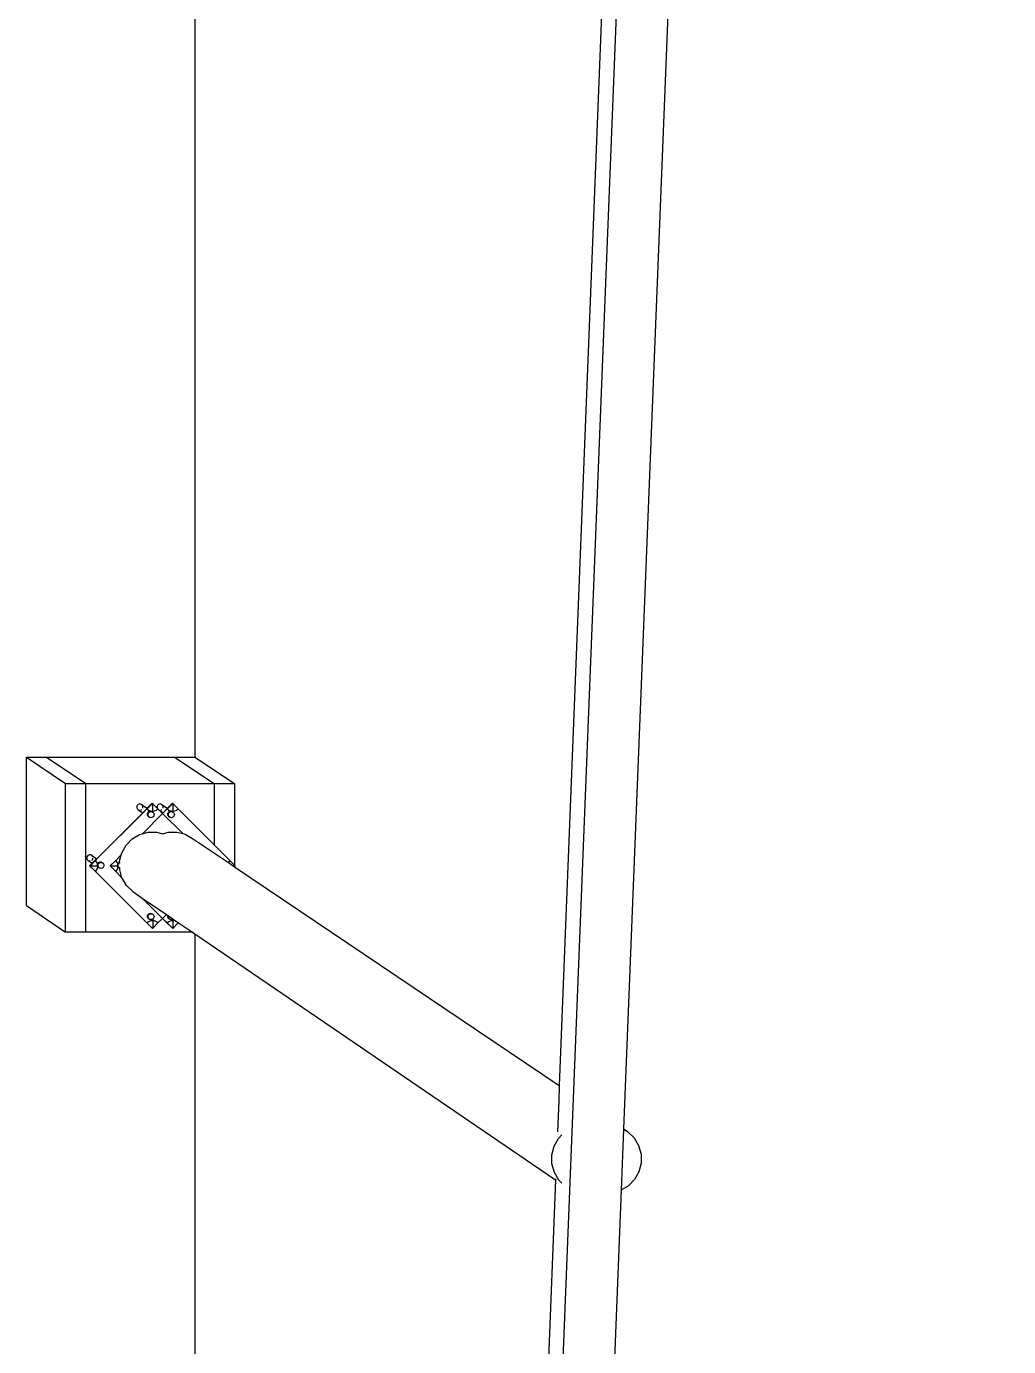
# Model space of a CAD drawing. Extents: x -1616 to 1629, y -1713 to 1708.
# Drawn here: x 1497.1 to 1629.2, y -1091.2 to -913.7 of the extents above; entities that cross this region are included whole.
import ezdxf

# ---------------------------------------------------------------- set-up
doc = ezdxf.new("R2010")
doc.units = 0
doc.header["$MEASUREMENT"] = 0
doc.layers.get('0').update_dxf_attribs({"linetype": 'CONTINUOUS'})

msp = doc.modelspace()

# ---------------------------------------------------------------- linework, layer by layer
for p, q in [((1553.74, -1485.48), (1622.01, 240.58)), ((1577.43, -1061.96), (1629.18, 240.58)), ((1519.72, -839.84), (1519.72, -1011.96)), ((1576.09, -869.91), (1568.74, -1056.11)), ((1497.06, -1031.9), (1497.06, -1011.96)), ((1497.06, -1011.96), (1502.31, -1015.51)), ((1497.06, -1011.96), (1499.77, -1011.96)), ((1499.77, -1011.96), (1505.04, -1015.51)), ((1499.77, -1011.96), (1517, -1011.96)), ((1517, -1011.96), (1522.33, -1015.51)), ((1517, -1011.96), (1519.72, -1011.96)), ((1519.72, -1011.96), (1525.05, -1015.51)), ((1502.31, -1035.52), (1502.31, -1015.51)), ((1502.31, -1015.51), (1505.04, -1015.51)), ((1505.04, -1035.52), (1505.04, -1015.51)), ((1505.04, -1015.51), (1522.33, -1015.51)), ((1522.33, -1015.51), (1522.33, -1023.77)), ((1522.33, -1015.51), (1525.05, -1015.51)), ((1525.05, -1015.51), (1525.05, -1026.49)), ((1511.92, -1018.57), (1511.91, -1018.68)), ((1511.91, -1018.68), (1511.92, -1018.79)), ((1511.92, -1018.57), (1511.96, -1018.47)), ((1511.92, -1018.79), (1511.96, -1018.89)), ((1512.03, -1018.39), (1511.96, -1018.47)), ((1511.96, -1018.89), (1512.03, -1018.97)), ((1512.11, -1018.32), (1512.03, -1018.39)), ((1512.03, -1018.97), (1512.11, -1019.04)), ((1512.21, -1018.28), (1512.11, -1018.32)), ((1512.11, -1019.04), (1512.21, -1019.08)), ((1512.11, -1019.04), (1512.71, -1019.44)), ((1512.32, -1018.26), (1512.21, -1018.28)), ((1512.43, -1018.28), (1512.32, -1018.26)), ((1512.53, -1018.32), (1512.43, -1018.28)), ((1512.47, -1019.06), (1512.53, -1019.04)), ((1512.62, -1018.39), (1512.53, -1018.32)), ((1512.53, -1018.32), (1513.31, -1018.85)), ((1512.53, -1019.04), (1512.57, -1019.01)), ((1512.68, -1018.47), (1512.62, -1018.39)), ((1512.72, -1018.57), (1512.68, -1018.47)), ((1512.7, -1018.84), (1512.72, -1018.79)), ((1512.71, -1019.44), (1513.25, -1018.91)), ((1512.74, -1018.68), (1512.72, -1018.57)), ((1512.72, -1018.79), (1512.74, -1018.68)), ((1512.75, -1019.47), (1513.28, -1018.94)), ((1513.25, -1018.91), (1513.31, -1018.85)), ((1513.25, -1018.91), (1513.28, -1018.94)), ((1513.25, -1018.91), (1513.28, -1018.93)), ((1513.28, -1018.93), (1513.35, -1018.87)), ((1513.28, -1018.93), (1513.5, -1019.1)), ((1513.28, -1018.94), (1513.28, -1018.93)), ((1513.31, -1018.85), (1513.99, -1018.17)), ((1513.31, -1018.85), (1513.35, -1018.87)), ((1513.35, -1018.87), (1514.02, -1018.2)), ((1513.99, -1018.17), (1514.02, -1018.2)), ((1513.99, -1018.17), (1514.02, -1018.19)), ((1514.02, -1018.19), (1514.66, -1018.83)), ((1514.02, -1018.2), (1514.02, -1018.19)), ((1514.02, -1018.19), (1514.02, -1019.24)), ((1514.55, -1019.1), (1514.76, -1018.93)), ((1514.64, -1018.57), (1514.63, -1018.68)), ((1514.63, -1018.68), (1514.64, -1018.79)), ((1514.68, -1018.47), (1514.64, -1018.57)), ((1514.64, -1018.79), (1514.66, -1018.83)), ((1514.66, -1018.83), (1514.76, -1018.93)), ((1514.75, -1018.39), (1514.68, -1018.47)), ((1514.84, -1018.32), (1514.75, -1018.39)), ((1514.76, -1018.93), (1514.89, -1019.06)), ((1514.94, -1018.28), (1514.84, -1018.32)), ((1515.05, -1018.26), (1514.94, -1018.28)), ((1515.15, -1018.28), (1515.05, -1018.26)), ((1515.25, -1018.32), (1515.15, -1018.28)), ((1515.2, -1019.06), (1515.25, -1019.04)), ((1515.34, -1018.39), (1515.25, -1018.32)), ((1515.25, -1018.32), (1516.04, -1018.85)), ((1515.25, -1019.04), (1515.29, -1019.01)), ((1515.41, -1018.47), (1515.34, -1018.39)), ((1515.45, -1018.57), (1515.41, -1018.47)), ((1515.43, -1018.84), (1515.45, -1018.79)), ((1515.44, -1019.44), (1515.97, -1018.91)), ((1515.46, -1018.68), (1515.45, -1018.57)), ((1515.45, -1018.79), (1515.46, -1018.68)), ((1515.47, -1019.47), (1516.01, -1018.94)), ((1515.97, -1018.91), (1516.04, -1018.85)), ((1515.97, -1018.91), (1516.01, -1018.94)), ((1515.97, -1018.91), (1516.01, -1018.93)), ((1516.01, -1018.93), (1516.07, -1018.87)), ((1516.01, -1018.93), (1516.22, -1019.1)), ((1516.01, -1018.94), (1516.01, -1018.93)), ((1516.04, -1018.85), (1516.71, -1018.17)), ((1516.04, -1018.85), (1516.07, -1018.87)), ((1516.07, -1018.87), (1516.74, -1018.2)), ((1516.71, -1018.17), (1516.74, -1018.2)), ((1516.71, -1018.17), (1516.75, -1018.19)), ((1516.74, -1018.2), (1516.75, -1018.19)), ((1516.75, -1018.19), (1517.49, -1018.93)), ((1516.75, -1018.19), (1516.75, -1019.24)), ((1517.27, -1019.1), (1517.49, -1018.93)), ((1517.49, -1018.93), (1522.33, -1023.77)), ((1506.52, -1025.64), (1512.71, -1019.44)), ((1506.55, -1025.66), (1512.75, -1019.47)), ((1512.21, -1019.08), (1512.32, -1019.1)), ((1512.32, -1019.1), (1512.37, -1019.09)), ((1512.68, -1022.27), (1515.39, -1019.56)), ((1512.71, -1019.44), (1512.75, -1019.47)), ((1513.35, -1019.54), (1513.34, -1019.64)), ((1513.34, -1019.64), (1513.35, -1019.75)), ((1513.39, -1019.44), (1513.35, -1019.54)), ((1513.36, -1019.55), (1513.35, -1019.65)), ((1513.35, -1019.65), (1513.36, -1019.76)), ((1513.35, -1019.75), (1513.39, -1019.85)), ((1513.4, -1019.45), (1513.36, -1019.55)), ((1513.36, -1019.65), (1513.37, -1019.55)), ((1513.37, -1019.76), (1513.36, -1019.65)), ((1513.36, -1019.76), (1513.4, -1019.86)), ((1513.37, -1019.55), (1513.41, -1019.45)), ((1513.41, -1019.85), (1513.37, -1019.76)), ((1513.46, -1019.35), (1513.39, -1019.44)), ((1513.39, -1019.85), (1513.46, -1019.94)), ((1513.47, -1019.36), (1513.4, -1019.45)), ((1513.4, -1019.86), (1513.46, -1019.94)), ((1513.41, -1019.45), (1513.48, -1019.37)), ((1513.47, -1019.93), (1513.41, -1019.85)), ((1513.43, -1019.7), (1513.45, -1019.6)), ((1513.45, -1019.81), (1513.43, -1019.7)), ((1513.45, -1019.6), (1513.49, -1019.5)), ((1513.49, -1019.9), (1513.45, -1019.81)), ((1513.54, -1019.28), (1513.46, -1019.35)), ((1513.47, -1019.93), (1513.46, -1019.94)), ((1513.46, -1019.94), (1513.46, -1019.94)), ((1513.46, -1019.94), (1513.47, -1019.95)), ((1513.47, -1019.93), (1513.49, -1019.91)), ((1513.48, -1019.94), (1513.47, -1019.93)), ((1513.47, -1019.95), (1513.55, -1020.01)), ((1513.48, -1019.37), (1513.56, -1019.31)), ((1513.48, -1019.37), (1513.54, -1019.43)), ((1513.56, -1020), (1513.48, -1019.94)), ((1513.49, -1019.5), (1513.54, -1019.43)), ((1513.49, -1019.91), (1513.49, -1019.9)), ((1513.55, -1019.99), (1513.49, -1019.91)), ((1513.5, -1019.1), (1513.75, -1019.21)), ((1513.64, -1019.24), (1513.54, -1019.28)), ((1513.54, -1019.43), (1513.55, -1019.42)), ((1513.55, -1019.42), (1513.63, -1019.35)), ((1513.58, -1020.01), (1513.55, -1019.99)), ((1513.55, -1020.01), (1513.62, -1020.04)), ((1513.56, -1019.31), (1513.66, -1019.26)), ((1513.56, -1020), (1513.63, -1020.05)), ((1513.58, -1020.01), (1513.56, -1020)), ((1513.63, -1020.05), (1513.58, -1020.01)), ((1513.63, -1019.35), (1513.73, -1019.31)), ((1513.73, -1020.09), (1513.63, -1020.05)), ((1513.75, -1019.23), (1513.64, -1019.24)), ((1513.66, -1019.26), (1513.76, -1019.25)), ((1513.73, -1019.31), (1513.84, -1019.3)), ((1513.84, -1020.11), (1513.73, -1020.09)), ((1513.75, -1019.21), (1514.02, -1019.24)), ((1513.86, -1019.24), (1513.75, -1019.23)), ((1513.76, -1019.25), (1513.87, -1019.26)), ((1513.84, -1019.3), (1513.94, -1019.31)), ((1513.94, -1020.09), (1513.84, -1020.11)), ((1513.96, -1019.28), (1513.86, -1019.24)), ((1513.87, -1019.26), (1513.96, -1019.31)), ((1513.94, -1019.31), (1514.02, -1019.35)), ((1514.04, -1020.05), (1513.94, -1020.09)), ((1514.05, -1019.35), (1513.96, -1019.28)), ((1513.96, -1019.31), (1514.02, -1019.35)), ((1513.96, -1019.31), (1514.04, -1019.35)), ((1514.02, -1019.24), (1514.29, -1019.21)), ((1514.02, -1019.35), (1514.04, -1019.35)), ((1514.04, -1019.35), (1514.07, -1019.38)), ((1514.12, -1019.99), (1514.04, -1020.05)), ((1514.07, -1019.38), (1514.05, -1019.35)), ((1514.08, -1019.39), (1514.06, -1019.36)), ((1514.07, -1019.38), (1514.12, -1019.42)), ((1514.12, -1019.42), (1514.18, -1019.5)), ((1514.18, -1019.9), (1514.12, -1019.99)), ((1514.18, -1019.5), (1514.22, -1019.6)), ((1514.22, -1019.81), (1514.18, -1019.9)), ((1514.22, -1019.6), (1514.24, -1019.7)), ((1514.24, -1019.7), (1514.22, -1019.81)), ((1514.29, -1019.21), (1514.55, -1019.1)), ((1514.89, -1019.06), (1514.94, -1019.08)), ((1514.89, -1019.06), (1514.94, -1019.11)), ((1514.94, -1019.08), (1515.05, -1019.1)), ((1514.94, -1019.11), (1515.44, -1019.44)), ((1514.94, -1019.11), (1515.36, -1019.53)), ((1515.05, -1019.1), (1515.09, -1019.09)), ((1515.36, -1019.53), (1515.44, -1019.44)), ((1515.36, -1019.53), (1515.39, -1019.56)), ((1515.39, -1019.56), (1515.47, -1019.47)), ((1515.39, -1019.56), (1518.09, -1022.26)), ((1515.44, -1019.44), (1515.47, -1019.47)), ((1516.08, -1019.54), (1516.06, -1019.64)), ((1516.06, -1019.64), (1516.08, -1019.75)), ((1516.09, -1019.55), (1516.07, -1019.65)), ((1516.07, -1019.65), (1516.09, -1019.76)), ((1516.12, -1019.44), (1516.08, -1019.54)), ((1516.08, -1019.75), (1516.12, -1019.85)), ((1516.13, -1019.45), (1516.09, -1019.55)), ((1516.09, -1019.65), (1516.1, -1019.55)), ((1516.1, -1019.76), (1516.09, -1019.65)), ((1516.09, -1019.76), (1516.13, -1019.86)), ((1516.1, -1019.55), (1516.14, -1019.45)), ((1516.14, -1019.85), (1516.1, -1019.76)), ((1516.18, -1019.35), (1516.12, -1019.44)), ((1516.12, -1019.85), (1516.18, -1019.94)), ((1516.19, -1019.36), (1516.13, -1019.45)), ((1516.13, -1019.86), (1516.19, -1019.94)), ((1516.14, -1019.45), (1516.2, -1019.37)), ((1516.2, -1019.93), (1516.14, -1019.85)), ((1516.16, -1019.7), (1516.17, -1019.6)), ((1516.17, -1019.81), (1516.16, -1019.7)), ((1516.17, -1019.6), (1516.21, -1019.5)), ((1516.21, -1019.9), (1516.17, -1019.81)), ((1516.27, -1019.28), (1516.18, -1019.35)), ((1516.2, -1019.93), (1516.18, -1019.94)), ((1516.19, -1019.94), (1516.19, -1019.94)), ((1516.19, -1019.94), (1516.19, -1019.95)), ((1516.19, -1019.95), (1516.28, -1020.01)), ((1516.2, -1019.37), (1516.29, -1019.31)), ((1516.2, -1019.37), (1516.27, -1019.43)), ((1516.2, -1019.93), (1516.22, -1019.91)), ((1516.2, -1019.94), (1516.2, -1019.93)), ((1516.29, -1020), (1516.2, -1019.94)), ((1516.21, -1019.5), (1516.27, -1019.43)), ((1516.22, -1019.91), (1516.21, -1019.9)), ((1516.22, -1019.1), (1516.48, -1019.21)), ((1516.28, -1019.99), (1516.22, -1019.91)), ((1516.37, -1019.24), (1516.27, -1019.28)), ((1516.27, -1019.43), (1516.28, -1019.42)), ((1516.28, -1019.42), (1516.36, -1019.35)), ((1516.31, -1020.01), (1516.28, -1019.99)), ((1516.28, -1020.01), (1516.35, -1020.04)), ((1516.29, -1019.31), (1516.38, -1019.26)), ((1516.29, -1020), (1516.36, -1020.05)), ((1516.31, -1020.01), (1516.29, -1020)), ((1516.36, -1020.05), (1516.31, -1020.01)), ((1516.36, -1019.35), (1516.46, -1019.31)), ((1516.46, -1020.09), (1516.36, -1020.05)), ((1516.48, -1019.23), (1516.37, -1019.24)), ((1516.38, -1019.26), (1516.49, -1019.25)), ((1516.46, -1019.31), (1516.56, -1019.3)), ((1516.56, -1020.11), (1516.46, -1020.09)), ((1516.48, -1019.21), (1516.75, -1019.24)), ((1516.59, -1019.24), (1516.48, -1019.23)), ((1516.49, -1019.25), (1516.59, -1019.26)), ((1516.56, -1019.3), (1516.67, -1019.31)), ((1516.67, -1020.09), (1516.56, -1020.11)), ((1516.69, -1019.28), (1516.59, -1019.24)), ((1516.59, -1019.26), (1516.69, -1019.31)), ((1516.67, -1019.31), (1516.74, -1019.35)), ((1516.76, -1020.05), (1516.67, -1020.09)), ((1516.77, -1019.35), (1516.69, -1019.28)), ((1516.69, -1019.31), (1516.74, -1019.35)), ((1516.69, -1019.31), (1516.76, -1019.35)), ((1516.74, -1019.35), (1516.76, -1019.35)), ((1516.75, -1019.24), (1517.02, -1019.21)), ((1516.76, -1019.35), (1516.8, -1019.38)), ((1516.85, -1019.99), (1516.76, -1020.05)), ((1516.8, -1019.38), (1516.77, -1019.35)), ((1516.8, -1019.38), (1516.78, -1019.36)), ((1516.8, -1019.38), (1516.85, -1019.42)), ((1516.85, -1019.42), (1516.91, -1019.5)), ((1516.91, -1019.9), (1516.85, -1019.99)), ((1516.91, -1019.5), (1516.95, -1019.6)), ((1516.95, -1019.81), (1516.91, -1019.9)), ((1516.95, -1019.6), (1516.96, -1019.7)), ((1516.96, -1019.7), (1516.95, -1019.81)), ((1517.02, -1019.21), (1517.27, -1019.1)), ((1511.27, -1022.97), (1512.27, -1022.38)), ((1512.27, -1022.38), (1512.68, -1022.27)), ((1512.68, -1022.27), (1513.39, -1022.07)), ((1513.39, -1022.07), (1514.55, -1022.05)), ((1514.55, -1022.05), (1515.4, -1022.27)), ((1515.4, -1022.27), (1516.11, -1022.07)), ((1516.11, -1022.07), (1517.28, -1022.05)), ((1517.28, -1022.05), (1518.09, -1022.26)), ((1518.09, -1022.26), (1518.4, -1022.34)), ((1518.4, -1022.34), (1519.41, -1022.91)), ((1509.89, -1024.82), (1510.46, -1023.81)), ((1510.46, -1023.81), (1511.27, -1022.97)), ((1519.41, -1022.91), (1524.23, -1026.15)), ((1522.33, -1023.77), (1524.42, -1025.86)), ((1505.2, -1025.41), (1505.19, -1025.51)), ((1505.19, -1025.57), (1505.19, -1025.51)), ((1505.2, -1025.62), (1505.19, -1025.57)), ((1505.24, -1025.31), (1505.2, -1025.41)), ((1505.2, -1025.62), (1505.24, -1025.72)), ((1505.31, -1025.22), (1505.24, -1025.31)), ((1505.24, -1025.72), (1505.31, -1025.81)), ((1505.39, -1025.15), (1505.31, -1025.22)), ((1505.31, -1025.81), (1505.39, -1025.87)), ((1505.39, -1025.15), (1505.49, -1025.11)), ((1505.39, -1025.87), (1505.49, -1025.92)), ((1505.39, -1025.87), (1505.92, -1026.23)), ((1505.6, -1025.1), (1505.49, -1025.11)), ((1505.49, -1025.92), (1505.6, -1025.93)), ((1505.71, -1025.11), (1505.6, -1025.1)), ((1505.6, -1025.93), (1505.64, -1025.92)), ((1505.81, -1025.15), (1505.71, -1025.11)), ((1505.9, -1025.22), (1505.81, -1025.15)), ((1505.81, -1025.15), (1506.52, -1025.64)), ((1505.85, -1025.85), (1505.9, -1025.81)), ((1505.96, -1025.31), (1505.9, -1025.22)), ((1505.9, -1025.81), (1505.96, -1025.72)), ((1505.92, -1026.23), (1506.32, -1025.84)), ((1505.98, -1025.36), (1505.96, -1025.31)), ((1505.96, -1025.72), (1506, -1025.62)), ((1505.96, -1026.26), (1506.34, -1025.87)), ((1506, -1025.62), (1506.01, -1025.57)), ((1506.32, -1025.84), (1506.52, -1025.64)), ((1506.34, -1025.87), (1506.32, -1025.84)), ((1506.32, -1025.84), (1506.35, -1025.86)), ((1506.34, -1025.87), (1506.35, -1025.86)), ((1506.35, -1025.86), (1506.55, -1025.66)), ((1506.52, -1026.08), (1506.35, -1025.86)), ((1506.52, -1025.64), (1506.55, -1025.66)), ((1506.62, -1026.33), (1506.52, -1026.08)), ((1506.82, -1026.12), (1506.73, -1026.19)), ((1506.73, -1026.2), (1506.81, -1026.13)), ((1506.81, -1026.13), (1506.91, -1026.09)), ((1506.92, -1026.08), (1506.82, -1026.12)), ((1506.88, -1026.18), (1506.98, -1026.14)), ((1506.91, -1026.09), (1507.01, -1026.08)), ((1507.03, -1026.07), (1506.92, -1026.08)), ((1506.98, -1026.14), (1507.09, -1026.13)), ((1507.01, -1026.08), (1507.12, -1026.09)), ((1507.13, -1026.08), (1507.03, -1026.07)), ((1507.09, -1026.13), (1507.19, -1026.14)), ((1507.12, -1026.09), (1507.21, -1026.13)), ((1507.23, -1026.12), (1507.13, -1026.08)), ((1507.19, -1026.14), (1507.27, -1026.17)), ((1507.21, -1026.13), (1507.27, -1026.17)), ((1507.21, -1026.13), (1507.29, -1026.18)), ((1507.32, -1026.19), (1507.23, -1026.12)), ((1508.34, -1026.6), (1509.08, -1025.86)), ((1509.08, -1025.86), (1509.81, -1025.13)), ((1509.25, -1026.08), (1509.08, -1025.86)), ((1509.35, -1026.33), (1509.25, -1026.08)), ((1509.45, -1026.2), (1509.54, -1026.13)), ((1509.54, -1026.12), (1509.46, -1026.19)), ((1509.6, -1026.1), (1509.54, -1026.12)), ((1509.54, -1026.13), (1509.6, -1026.1)), ((1509.6, -1025.95), (1509.81, -1025.13)), ((1509.6, -1026.1), (1509.6, -1025.95)), ((1509.61, -1026.19), (1509.6, -1026.1)), ((1509.6, -1026.1), (1509.6, -1026.1)), ((1509.61, -1026.18), (1509.68, -1026.15)), ((1509.81, -1025.13), (1509.89, -1024.82)), ((1524.25, -1026.08), (1524.23, -1026.15)), ((1524.23, -1026.15), (1525.06, -1026.71)), ((1524.42, -1025.86), (1524.25, -1026.08)), ((1524.42, -1025.86), (1525.05, -1026.49)), ((1505.57, -1026.58), (1505.92, -1026.23)), ((1506.32, -1027.32), (1505.57, -1026.58)), ((1505.57, -1026.58), (1505.61, -1026.6)), ((1505.61, -1026.6), (1505.96, -1026.26)), ((1506.35, -1027.35), (1505.61, -1026.6)), ((1505.61, -1026.6), (1506.62, -1026.6)), ((1505.92, -1026.23), (1505.96, -1026.26)), ((1506.32, -1027.32), (1506.35, -1027.35)), ((1513.25, -1034.25), (1506.32, -1027.32)), ((1506.35, -1027.35), (1506.52, -1027.13)), ((1513.28, -1034.27), (1506.35, -1027.35)), ((1506.52, -1027.13), (1506.62, -1026.88)), ((1506.61, -1026.37), (1506.6, -1026.48)), ((1506.6, -1026.48), (1506.61, -1026.59)), ((1506.65, -1026.27), (1506.61, -1026.37)), ((1506.61, -1026.48), (1506.62, -1026.38)), ((1506.62, -1026.58), (1506.61, -1026.48)), ((1506.61, -1026.59), (1506.62, -1026.6)), ((1506.63, -1026.37), (1506.62, -1026.33)), ((1506.63, -1026.37), (1506.62, -1026.38)), ((1506.62, -1026.58), (1506.62, -1026.59)), ((1506.62, -1026.58), (1506.65, -1026.65)), ((1506.62, -1026.59), (1506.65, -1026.66)), ((1506.62, -1026.6), (1506.63, -1026.6)), ((1506.62, -1026.6), (1506.65, -1026.69)), ((1506.62, -1026.88), (1506.65, -1026.66)), ((1506.67, -1026.28), (1506.63, -1026.37)), ((1506.66, -1026.6), (1506.63, -1026.37)), ((1506.63, -1026.6), (1506.63, -1026.6)), ((1506.63, -1026.6), (1506.65, -1026.6)), ((1506.72, -1026.19), (1506.65, -1026.27)), ((1506.65, -1026.65), (1506.66, -1026.6)), ((1506.66, -1026.68), (1506.65, -1026.65)), ((1506.65, -1026.66), (1506.65, -1026.65)), ((1506.65, -1026.66), (1506.67, -1026.69)), ((1506.65, -1026.69), (1506.71, -1026.76)), ((1506.72, -1026.75), (1506.66, -1026.68)), ((1506.67, -1026.28), (1506.73, -1026.2)), ((1506.67, -1026.69), (1506.73, -1026.78)), ((1506.68, -1026.53), (1506.7, -1026.43)), ((1506.7, -1026.63), (1506.68, -1026.53)), ((1506.7, -1026.43), (1506.74, -1026.33)), ((1506.74, -1026.73), (1506.7, -1026.63)), ((1506.71, -1026.76), (1506.71, -1026.77)), ((1506.71, -1026.77), (1506.72, -1026.77)), ((1506.72, -1026.75), (1506.74, -1026.73)), ((1506.73, -1026.76), (1506.72, -1026.75)), ((1506.72, -1026.77), (1506.8, -1026.84)), ((1506.73, -1026.19), (1506.73, -1026.2)), ((1506.73, -1026.2), (1506.79, -1026.26)), ((1506.81, -1026.83), (1506.73, -1026.76)), ((1506.73, -1026.78), (1506.82, -1026.84)), ((1506.74, -1026.33), (1506.79, -1026.26)), ((1506.8, -1026.81), (1506.74, -1026.73)), ((1506.74, -1026.73), (1506.74, -1026.73)), ((1506.79, -1026.26), (1506.8, -1026.25)), ((1506.8, -1026.25), (1506.88, -1026.18)), ((1506.83, -1026.84), (1506.8, -1026.81)), ((1506.8, -1026.84), (1506.87, -1026.87)), ((1506.83, -1026.84), (1506.81, -1026.83)), ((1506.81, -1026.83), (1506.86, -1026.86)), ((1506.82, -1026.84), (1506.86, -1026.86)), ((1506.87, -1026.86), (1506.83, -1026.84)), ((1506.86, -1026.86), (1506.87, -1026.86)), ((1506.86, -1026.86), (1506.88, -1026.88)), ((1506.88, -1026.88), (1506.87, -1026.86)), ((1506.98, -1026.92), (1506.88, -1026.88)), ((1507.09, -1026.93), (1506.98, -1026.92)), ((1507.19, -1026.92), (1507.09, -1026.93)), ((1507.29, -1026.88), (1507.19, -1026.92)), ((1507.27, -1026.17), (1507.29, -1026.18)), ((1507.29, -1026.18), (1507.37, -1026.25)), ((1507.37, -1026.81), (1507.29, -1026.88)), ((1507.33, -1026.21), (1507.31, -1026.19)), ((1507.37, -1026.25), (1507.43, -1026.33)), ((1507.43, -1026.73), (1507.37, -1026.81)), ((1507.43, -1026.33), (1507.47, -1026.43)), ((1507.47, -1026.63), (1507.43, -1026.73)), ((1507.47, -1026.43), (1507.49, -1026.53)), ((1507.49, -1026.53), (1507.47, -1026.63)), ((1509.08, -1027.35), (1508.34, -1026.6)), ((1508.34, -1026.6), (1509.34, -1026.6)), ((1509.08, -1027.35), (1509.25, -1027.13)), ((1509.92, -1028.19), (1509.08, -1027.35)), ((1509.25, -1027.13), (1509.35, -1026.88)), ((1509.34, -1026.37), (1509.32, -1026.48)), ((1509.32, -1026.48), (1509.34, -1026.59)), ((1509.38, -1026.27), (1509.34, -1026.37)), ((1509.34, -1026.48), (1509.35, -1026.38)), ((1509.35, -1026.58), (1509.34, -1026.48)), ((1509.34, -1026.59), (1509.34, -1026.6)), ((1509.34, -1026.6), (1509.36, -1026.6)), ((1509.34, -1026.6), (1509.38, -1026.69)), ((1509.39, -1026.28), (1509.35, -1026.37)), ((1509.35, -1026.37), (1509.35, -1026.33)), ((1509.39, -1026.6), (1509.35, -1026.37)), ((1509.35, -1026.37), (1509.35, -1026.38)), ((1509.35, -1026.58), (1509.35, -1026.59)), ((1509.35, -1026.58), (1509.38, -1026.65)), ((1509.35, -1026.59), (1509.38, -1026.66)), ((1509.35, -1026.88), (1509.38, -1026.66)), ((1509.36, -1026.6), (1509.36, -1026.6)), ((1509.36, -1026.6), (1509.38, -1026.6)), ((1509.44, -1026.19), (1509.38, -1026.27)), ((1509.38, -1026.65), (1509.39, -1026.6)), ((1509.39, -1026.68), (1509.38, -1026.65)), ((1509.38, -1026.66), (1509.38, -1026.65)), ((1509.38, -1026.66), (1509.39, -1026.69)), ((1509.38, -1026.69), (1509.44, -1026.76)), ((1509.39, -1026.28), (1509.45, -1026.2)), ((1509.45, -1026.75), (1509.39, -1026.68)), ((1509.39, -1026.69), (1509.46, -1026.78)), ((1509.41, -1026.53), (1509.42, -1026.43)), ((1509.42, -1026.63), (1509.41, -1026.53)), ((1509.42, -1026.43), (1509.46, -1026.33)), ((1509.46, -1026.73), (1509.42, -1026.63)), ((1509.44, -1026.76), (1509.44, -1026.77)), ((1509.44, -1026.77), (1509.53, -1026.84)), ((1509.44, -1026.77), (1509.44, -1026.77)), ((1509.46, -1026.19), (1509.45, -1026.2)), ((1509.45, -1026.2), (1509.52, -1026.26)), ((1509.45, -1026.75), (1509.47, -1026.73)), ((1509.45, -1026.76), (1509.45, -1026.75)), ((1509.54, -1026.83), (1509.45, -1026.76)), ((1509.46, -1026.33), (1509.52, -1026.26)), ((1509.47, -1026.73), (1509.46, -1026.73)), ((1509.46, -1026.78), (1509.54, -1026.84)), ((1509.53, -1026.81), (1509.47, -1026.73)), ((1509.52, -1026.26), (1509.53, -1026.25)), ((1509.53, -1026.25), (1509.61, -1026.19)), ((1509.56, -1026.84), (1509.53, -1026.81)), ((1509.53, -1026.84), (1509.6, -1026.87)), ((1509.56, -1026.84), (1509.54, -1026.83)), ((1509.54, -1026.83), (1509.59, -1026.86)), ((1509.54, -1026.84), (1509.59, -1026.86)), ((1509.59, -1026.86), (1509.56, -1026.84)), ((1509.59, -1026.86), (1509.59, -1026.86)), ((1509.59, -1026.86), (1509.61, -1026.88)), ((1509.61, -1026.88), (1509.59, -1026.86)), ((1509.61, -1026.19), (1509.61, -1026.18)), ((1509.62, -1027.11), (1509.61, -1026.88)), ((1509.69, -1026.91), (1509.61, -1026.88)), ((1509.61, -1026.88), (1509.61, -1026.88)), ((1509.92, -1028.19), (1509.62, -1027.11)), ((1525.16, -1026.6), (1524.91, -1026.6)), ((1525.05, -1026.49), (1525.16, -1026.6)), ((1525.16, -1026.6), (1525.06, -1026.71)), ((1525.06, -1026.71), (1568.74, -1056.11)), ((1509.93, -1028.23), (1509.92, -1028.19)), ((1510.53, -1029.22), (1509.93, -1028.23)), ((1511.36, -1030.04), (1510.53, -1029.22)), ((1511.36, -1030.04), (1512.65, -1030.92)), ((1515.39, -1033.65), (1512.65, -1030.92)), ((1512.65, -1030.92), (1515.9, -1033.14)), ((1497.06, -1031.9), (1502.31, -1035.52)), ((1513.39, -1033.16), (1513.35, -1033.26)), ((1513.36, -1033.27), (1513.4, -1033.17)), ((1513.46, -1033.08), (1513.39, -1033.16)), ((1513.4, -1033.17), (1513.47, -1033.09)), ((1513.44, -1033.32), (1513.48, -1033.22)), ((1513.47, -1033.09), (1513.55, -1033.02)), ((1513.48, -1033.22), (1513.54, -1033.14)), ((1513.54, -1033.14), (1513.62, -1033.07)), ((1513.55, -1033.02), (1513.65, -1032.98)), ((1513.62, -1033.07), (1513.72, -1033.03)), ((1513.65, -1032.98), (1513.75, -1032.97)), ((1513.72, -1033.03), (1513.83, -1033.02)), ((1513.75, -1032.97), (1513.86, -1032.98)), ((1513.83, -1033.02), (1513.93, -1033.03)), ((1513.86, -1032.98), (1513.95, -1033.02)), ((1513.93, -1033.03), (1514.01, -1033.06)), ((1513.95, -1033.02), (1514.01, -1033.06)), ((1513.95, -1033.02), (1514.03, -1033.07)), ((1514.01, -1033.06), (1514.03, -1033.07)), ((1514.03, -1033.07), (1514.07, -1033.1)), ((1514.07, -1033.1), (1514.05, -1033.08)), ((1514.07, -1033.1), (1514.11, -1033.14)), ((1514.11, -1033.14), (1514.17, -1033.22)), ((1514.17, -1033.22), (1514.21, -1033.32)), ((1515.9, -1033.14), (1515.39, -1033.65)), ((1515.9, -1033.14), (1516.08, -1033.25)), ((1516.08, -1033.25), (1516.08, -1033.26)), ((1516.08, -1033.25), (1516.09, -1033.26)), ((1513.99, -1034.99), (1513.25, -1034.25)), ((1513.25, -1034.25), (1513.28, -1034.27)), ((1513.5, -1034.11), (1513.28, -1034.27)), ((1514.02, -1035.02), (1513.28, -1034.27)), ((1513.35, -1033.26), (1513.34, -1033.37)), ((1513.34, -1033.37), (1513.35, -1033.48)), ((1513.35, -1033.37), (1513.36, -1033.27)), ((1513.36, -1033.47), (1513.35, -1033.37)), ((1513.35, -1033.48), (1513.39, -1033.58)), ((1513.4, -1033.57), (1513.36, -1033.47)), ((1513.39, -1033.58), (1513.46, -1033.66)), ((1513.47, -1033.65), (1513.4, -1033.57)), ((1513.42, -1033.42), (1513.44, -1033.32)), ((1513.44, -1033.52), (1513.42, -1033.42)), ((1513.48, -1033.62), (1513.44, -1033.52)), ((1513.46, -1033.66), (1513.54, -1033.73)), ((1513.55, -1033.72), (1513.47, -1033.65)), ((1513.54, -1033.7), (1513.48, -1033.62)), ((1513.75, -1034), (1513.5, -1034.11)), ((1513.57, -1033.73), (1513.54, -1033.7)), ((1513.54, -1033.73), (1513.61, -1033.76)), ((1513.57, -1033.73), (1513.55, -1033.72)), ((1513.55, -1033.72), (1513.61, -1033.76)), ((1513.61, -1033.76), (1513.57, -1033.73)), ((1513.61, -1033.76), (1513.61, -1033.76)), ((1513.62, -1033.77), (1513.61, -1033.76)), ((1513.72, -1033.81), (1513.62, -1033.77)), ((1513.83, -1033.82), (1513.72, -1033.81)), ((1514.02, -1033.97), (1513.75, -1034)), ((1513.93, -1033.81), (1513.83, -1033.82)), ((1514.03, -1033.77), (1513.93, -1033.81)), ((1513.99, -1034.99), (1514.02, -1035.02)), ((1514.29, -1034), (1514.02, -1033.97)), ((1514.76, -1034.27), (1514.02, -1035.02)), ((1514.11, -1033.7), (1514.03, -1033.77)), ((1514.05, -1033.75), (1514.05, -1035.02)), ((1514.17, -1033.62), (1514.11, -1033.7)), ((1514.21, -1033.52), (1514.17, -1033.62)), ((1514.21, -1033.32), (1514.23, -1033.42)), ((1514.23, -1033.42), (1514.21, -1033.52)), ((1514.55, -1034.11), (1514.29, -1034)), ((1514.76, -1034.27), (1514.55, -1034.11)), ((1515.38, -1033.66), (1514.76, -1034.27)), ((1515.39, -1033.65), (1515.38, -1033.66)), ((1515.97, -1034.25), (1515.38, -1033.66)), ((1516.01, -1034.27), (1515.39, -1033.65)), ((1516.71, -1034.99), (1515.97, -1034.25)), ((1515.97, -1034.25), (1516.01, -1034.27)), ((1516.22, -1034.11), (1516.01, -1034.27)), ((1516.75, -1035.02), (1516.01, -1034.27)), ((1516.08, -1033.26), (1516.06, -1033.37)), ((1516.06, -1033.37), (1516.08, -1033.48)), ((1516.08, -1033.37), (1516.09, -1033.27)), ((1516.09, -1033.47), (1516.08, -1033.37)), ((1516.08, -1033.48), (1516.12, -1033.58)), ((1516.09, -1033.27), (1516.09, -1033.26)), ((1516.09, -1033.26), (1516.16, -1033.31)), ((1516.13, -1033.57), (1516.09, -1033.47)), ((1516.12, -1033.58), (1516.18, -1033.66)), ((1516.19, -1033.65), (1516.13, -1033.57)), ((1516.15, -1033.42), (1516.16, -1033.32)), ((1516.16, -1033.52), (1516.15, -1033.42)), ((1516.16, -1033.32), (1516.16, -1033.31)), ((1516.16, -1033.31), (1516.79, -1033.74)), ((1516.2, -1033.62), (1516.16, -1033.52)), ((1516.18, -1033.66), (1516.27, -1033.73)), ((1516.28, -1033.72), (1516.19, -1033.65)), ((1516.27, -1033.7), (1516.2, -1033.62)), ((1516.48, -1034), (1516.22, -1034.11)), ((1516.29, -1033.73), (1516.27, -1033.7)), ((1516.27, -1033.73), (1516.33, -1033.76)), ((1516.29, -1033.73), (1516.28, -1033.72)), ((1516.28, -1033.72), (1516.33, -1033.76)), ((1516.34, -1033.76), (1516.29, -1033.73)), ((1516.33, -1033.76), (1516.34, -1033.76)), ((1516.35, -1033.77), (1516.34, -1033.76)), ((1516.45, -1033.81), (1516.35, -1033.77)), ((1516.55, -1033.82), (1516.45, -1033.81)), ((1516.75, -1033.97), (1516.48, -1034)), ((1516.66, -1033.81), (1516.55, -1033.82)), ((1516.75, -1033.77), (1516.66, -1033.81)), ((1516.71, -1034.99), (1516.75, -1035.02)), ((1516.79, -1033.74), (1516.75, -1033.77)), ((1517.02, -1034), (1516.75, -1033.97)), ((1517.49, -1034.27), (1516.75, -1035.02)), ((1516.77, -1033.75), (1516.77, -1035.02)), ((1516.79, -1033.74), (1517.53, -1034.24)), ((1517.27, -1034.11), (1517.02, -1034)), ((1517.49, -1034.27), (1517.27, -1034.11)), ((1517.53, -1034.24), (1517.49, -1034.27)), ((1517.53, -1034.24), (1519.4, -1035.52)), ((1505.04, -1035.52), (1502.31, -1035.52)), ((1519.4, -1035.52), (1505.04, -1035.52)), ((1519.4, -1035.52), (1519.72, -1035.73)), ((1519.72, -1035.73), (1519.72, -1100.59)), ((1519.72, -1035.73), (1568.24, -1068.8)), ((1568.74, -1056.11), (1568.66, -1058.19)), ((1568.66, -1058.19), (1568.49, -1062.34)), ((1568.04, -1064.29), (1568.63, -1063.24)), ((1568.63, -1063.24), (1569.1, -1062.75)), ((1577.1, -1070.18), (1577.43, -1062.02)), ((1577.43, -1061.96), (1577.93, -1062.3)), ((1577.43, -1062.02), (1577.43, -1061.96)), ((1577.43, -1062.02), (1577.93, -1062.3)), ((1577.93, -1062.3), (1578.8, -1063.15)), ((1578.8, -1063.15), (1579.41, -1064.18)), ((1567.74, -1065.46), (1568.04, -1064.29)), ((1579.41, -1064.18), (1579.74, -1065.34)), ((1567.76, -1066.67), (1567.74, -1065.46)), ((1568.09, -1067.83), (1567.76, -1066.67)), ((1579.76, -1066.55), (1579.46, -1067.72)), ((1579.74, -1065.34), (1579.76, -1066.55)), ((1568.7, -1068.86), (1568.09, -1067.83)), ((1568.24, -1068.67), (1568.24, -1068.8)), ((1579.46, -1067.72), (1578.87, -1068.77)), ((1560.6, -1485.48), (1577.1, -1070.18)), ((1568.24, -1068.8), (1561, -1252.13)), ((1569.1, -1069.26), (1568.7, -1068.86)), ((1578.03, -1069.64), (1577.1, -1070.18)), ((1578.87, -1068.77), (1578.03, -1069.64))]:
    msp.add_line(p, q)

doc.saveas('drawing.dxf')
